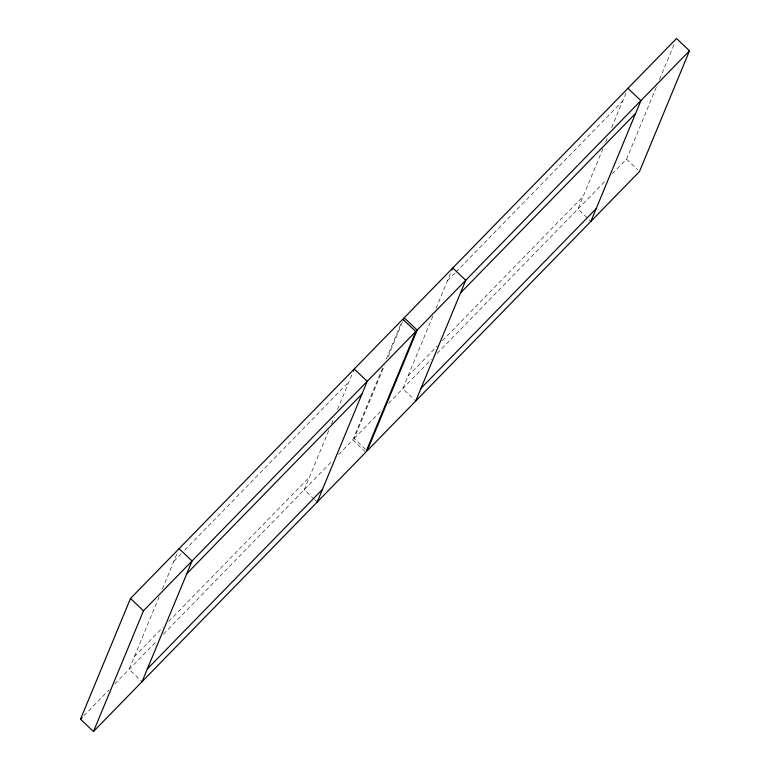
<?xml version="1.0" encoding="UTF-8"?>
<svg xmlns="http://www.w3.org/2000/svg" width="770" height="770" viewBox="0 0 770 770"><rect width="100%" height="100%" fill="white"/><g stroke="black" fill="none" stroke-linecap="round" stroke-linejoin="round"><path stroke-width="0.58" stroke-dasharray="3.85 2.89" d="M159.14 596.808L129.091 669.351L142.065 681.681M162.355 589.05L176.898 553.938M328.79 430.469L304.246 489.72L313.765 498.748M331.533 423.847L334.296 417.167M337.472 409.515L352.496 373.238M338.588 454.493L352.833 439.891L382.642 367.916M386.319 359.051L400.997 323.621M365.442 449.17L354.2 438.486L384.471 365.404M388.147 356.539L403.278 320.002M432.827 316.123L402.777 388.667L415.752 400.987M436.041 308.366L451.028 272.195M602.939 148.677L577.943 209.026L588.318 218.882M605.692 142.026L607.992 136.483M611.621 127.724L626.183 92.554M612.285 173.808L626.52 159.207L656.791 86.115M659.543 79.474L675.146 41.821M173.827 561.349L181.374 553.611M184.723 550.175L348.993 381.708M447.514 280.655L455.06 272.927M455.898 272.06L622.68 101.014M134.346 656.656L162.845 627.434M168.707 621.419L309.511 477.015M408.042 375.972L437.37 345.884M442.404 340.735L583.198 196.331M83.863 715.744L108.984 689.968M114.846 683.962L156.743 640.987M163.452 634.114L332.727 460.508M354.2 438.486L380.168 411.863M388.542 403.268L431.277 359.446M437.139 353.43L606.423 179.824M626.52 159.207L637.762 169.891M589.185 219.71L590.917 221.356M352.833 439.891L364.942 451.393M314.632 499.576L317.221 502.04"/><path stroke-width="1.16" d="M80.513 719.18L130.505 598.473L402.825 319.184L415.8 331.514L365.798 452.221L93.478 731.5L80.513 719.18L82.188 717.457M93.478 731.5L143.48 610.793L415.8 331.514M142.065 681.681L192.057 560.974L179.083 548.644M353.372 371.121L354.248 369.013L367.223 381.333L317.221 502.04M403.278 320.002L404.202 317.779L676.522 38.5L689.487 50.82L639.495 171.527L367.175 450.816L417.167 330.109L689.487 50.82M451.903 270.078L452.779 267.96L465.754 280.28L415.752 400.987M590.917 221.356L640.909 100.649L627.935 88.319M186.802 573.669L361.958 394.028M460.489 292.985L635.654 113.344M147.32 668.986L322.486 489.345M421.007 388.292L596.173 208.651M404.202 317.779L417.167 330.109M130.505 598.473L143.48 610.793"/></g></svg>
